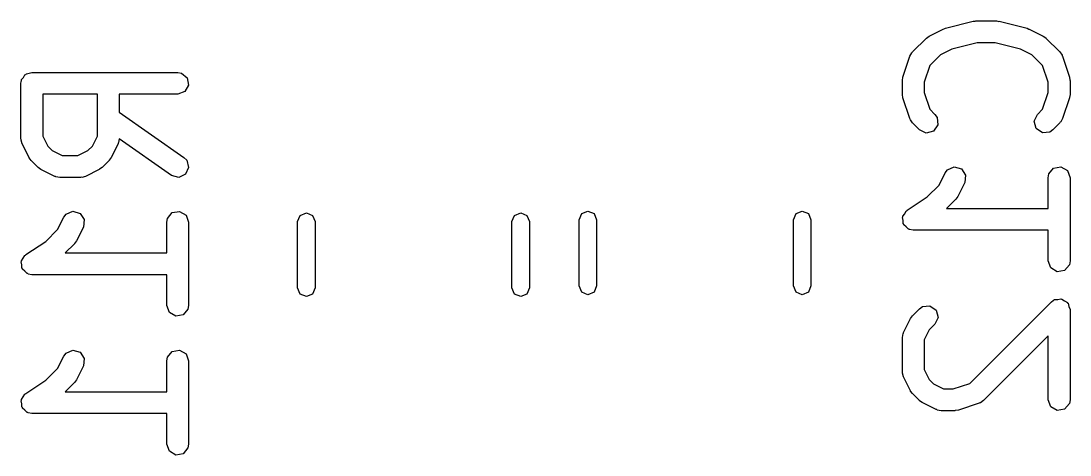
# Model space of a CAD drawing. Extents: x 0.08 to 1.3, y 0.29 to 2.11.
# Drawn here: x 0.9875 to 1.2708, y 1.9894 to 2.1066 of the extents above; entities that cross this region are included whole.
import ezdxf

# ---------------------------------------------------------------- set-up
doc = ezdxf.new("R2010")
doc.units = 0
doc.header["$MEASUREMENT"] = 0
doc.layers.add('BLACK', color=7, linetype='CONTINUOUS')

msp = doc.modelspace()

# ---------------------------------------------------------------- linework, layer by layer
at = {"layer": 'BLACK', "linetype": 'CONTINUOUS'}
for p, q in [((1.2371, 2.10467), (1.2446, 2.10655)), ((1.2446, 2.10655), (1.24518, 2.10659)), ((1.24518, 2.10659), (1.24531, 2.10663)), ((1.24531, 2.10663), (1.25094, 2.10663)), ((1.25094, 2.10663), (1.25152, 2.10653)), ((1.25152, 2.10653), (1.25165, 2.10655)), ((1.25165, 2.10655), (1.25915, 2.10467)), ((1.22823, 2.09827), (1.23198, 2.10202)), ((1.23198, 2.10202), (1.2327, 2.10253)), ((1.2327, 2.10253), (1.23274, 2.10257)), ((1.23274, 2.10257), (1.23649, 2.10445)), ((1.23649, 2.10445), (1.23698, 2.10459)), ((1.23698, 2.10459), (1.2371, 2.10467)), ((1.25915, 2.10467), (1.25962, 2.10446)), ((1.25962, 2.10446), (1.25976, 2.10445)), ((1.25976, 2.10445), (1.26351, 2.10257)), ((1.26351, 2.10257), (1.26422, 2.10205)), ((1.26422, 2.10205), (1.26427, 2.10202)), ((1.26427, 2.10202), (1.26802, 2.09827)), ((1.24568, 2.10073), (1.23884, 2.09902)), ((1.25057, 2.10073), (1.24568, 2.10073)), ((1.25741, 2.09902), (1.25057, 2.10073)), ((1.22564, 2.09149), (1.22751, 2.09712)), ((1.22751, 2.09712), (1.228, 2.09802)), ((1.228, 2.09802), (1.22815, 2.09811)), ((1.22815, 2.09811), (1.22823, 2.09827)), ((1.23581, 2.0975), (1.2329, 2.09459)), ((1.23884, 2.09902), (1.23581, 2.0975)), ((1.26044, 2.0975), (1.25741, 2.09902)), ((1.26335, 2.09459), (1.26044, 2.0975)), ((1.26802, 2.09827), (1.26861, 2.09743)), ((1.26861, 2.09743), (1.26863, 2.09725)), ((1.26863, 2.09725), (1.26874, 2.09712)), ((1.26874, 2.09712), (1.27061, 2.09149)), ((1.2329, 2.09459), (1.23139, 2.09008)), ((1.26486, 2.09008), (1.26335, 2.09459)), ((0.987598, 2.09043), (0.987665, 2.09082)), ((0.987665, 2.09082), (0.988159, 2.0914)), ((0.988159, 2.0914), (0.988542, 2.09207)), ((0.988542, 2.09207), (0.988793, 2.09216)), ((0.988793, 2.09216), (0.988964, 2.09236)), ((0.988964, 2.09236), (0.989719, 2.0925)), ((0.989719, 2.0925), (0.99044, 2.09276)), ((0.99044, 2.09276), (1.02981, 2.09276)), ((1.02981, 2.09276), (1.03082, 2.09258)), ((1.03082, 2.09258), (1.03237, 2.09128)), ((1.03237, 2.09128), (1.03272, 2.08929)), ((1.22549, 2.09056), (1.22564, 2.09143)), ((1.22549, 2.08681), (1.22549, 2.09056)), ((1.22564, 2.09143), (1.22564, 2.09149)), ((1.27061, 2.09149), (1.27074, 2.09062)), ((1.27074, 2.09062), (1.27076, 2.09056)), ((1.27076, 2.09056), (1.27076, 2.08681)), ((0.987487, 2.08981), (0.987555, 2.09019)), ((0.987487, 2.07481), (0.987487, 2.08981)), ((0.987532, 2.09032), (0.987598, 2.09043)), ((0.987555, 2.09019), (0.987532, 2.09032)), ((1.03272, 2.08929), (1.03171, 2.08754)), ((1.23139, 2.09008), (1.23139, 2.08729)), ((1.26486, 2.08729), (1.26486, 2.09008)), ((0.993393, 2.08685), (0.993393, 2.07551)), ((1.00811, 2.08685), (0.993393, 2.08685)), ((1.00811, 2.07551), (1.00811, 2.08685)), ((1.02981, 2.08685), (1.01402, 2.08685)), ((1.01402, 2.08685), (1.01402, 2.08197)), ((1.03171, 2.08754), (1.02981, 2.08685)), ((1.22551, 2.08675), (1.22549, 2.08681)), ((1.22564, 2.08587), (1.22551, 2.08675)), ((1.22751, 2.08025), (1.22564, 2.08587)), ((1.23139, 2.08729), (1.2329, 2.08278)), ((1.26335, 2.08278), (1.26486, 2.08729)), ((1.27061, 2.08587), (1.26874, 2.08025)), ((1.27076, 2.08681), (1.27061, 2.08594)), ((1.27061, 2.08594), (1.27061, 2.08587)), ((1.2329, 2.08278), (1.23428, 2.0814)), ((1.26197, 2.0814), (1.26335, 2.08278)), ((1.01402, 2.08197), (1.0315, 2.06973)), ((1.22762, 2.08011), (1.22751, 2.08025)), ((1.22764, 2.07994), (1.22762, 2.08011)), ((1.22823, 2.0791), (1.22764, 2.07994)), ((1.23428, 2.0814), (1.23487, 2.08056)), ((1.23487, 2.08056), (1.23504, 2.07855)), ((1.26112, 2.07957), (1.26197, 2.0814)), ((1.26164, 2.07762), (1.26112, 2.07957)), ((1.2681, 2.07926), (1.26802, 2.0791)), ((1.26825, 2.07935), (1.2681, 2.07926)), ((1.26874, 2.08025), (1.26825, 2.07935)), ((1.2301, 2.07722), (1.22823, 2.0791)), ((1.23193, 2.07637), (1.2301, 2.07722)), ((1.23388, 2.07689), (1.23193, 2.07637)), ((1.23504, 2.07855), (1.23388, 2.07689)), ((1.2633, 2.07646), (1.26164, 2.07762)), ((1.26531, 2.07663), (1.2633, 2.07646)), ((1.26615, 2.07722), (1.26531, 2.07663)), ((1.26802, 2.0791), (1.26615, 2.07722)), ((0.987548, 2.07464), (0.987487, 2.07481)), ((0.987507, 2.07447), (0.987548, 2.07464)), ((0.987799, 2.07349), (0.987507, 2.07447)), ((0.993393, 2.07551), (0.994742, 2.07281)), ((1.00676, 2.07281), (1.00811, 2.07551)), ((1.01372, 2.07366), (1.0137, 2.07349)), ((1.01384, 2.0738), (1.01372, 2.07366)), ((1.01401, 2.07477), (1.01384, 2.0738)), ((1.02812, 2.06489), (1.01401, 2.07477)), ((0.989674, 2.06974), (0.987799, 2.07349)), ((0.994742, 2.07281), (0.995939, 2.07161)), ((0.995939, 2.07161), (0.998636, 2.07026)), ((1.00287, 2.07026), (1.00556, 2.07161)), ((1.00556, 2.07161), (1.00676, 2.07281)), ((1.0137, 2.07349), (1.01183, 2.06974)), ((0.989721, 2.06969), (0.989674, 2.06974)), ((0.990227, 2.06897), (0.989721, 2.06969)), ((0.992102, 2.0671), (0.990227, 2.06897)), ((0.998636, 2.07026), (1.00287, 2.07026)), ((1.01128, 2.06897), (1.0094, 2.0671)), ((1.0113, 2.06903), (1.01128, 2.06897)), ((1.01183, 2.06974), (1.0113, 2.06903)), ((1.0315, 2.06973), (1.03223, 2.069)), ((1.03223, 2.069), (1.03275, 2.06705)), ((0.99216, 2.06707), (0.992102, 2.0671)), ((0.992869, 2.06654), (0.99216, 2.06707)), ((0.996619, 2.06467), (0.992869, 2.06654)), ((1.00863, 2.06654), (1.00488, 2.06467)), ((1.00868, 2.06659), (1.00863, 2.06654)), ((1.0094, 2.0671), (1.00868, 2.06659)), ((1.0319, 2.06522), (1.03007, 2.06437)), ((1.03275, 2.06705), (1.0319, 2.06522)), ((1.23539, 2.06231), (1.23705, 2.06563)), ((1.23705, 2.06563), (1.23766, 2.06646)), ((1.23766, 2.06646), (1.23951, 2.06726)), ((1.23951, 2.06726), (1.24145, 2.06668)), ((1.24145, 2.06668), (1.24256, 2.065)), ((1.26486, 2.06431), (1.26504, 2.06532)), ((1.26504, 2.06532), (1.26633, 2.06687)), ((1.26633, 2.06687), (1.26832, 2.06722)), ((1.26832, 2.06722), (1.27007, 2.06621)), ((1.27007, 2.06621), (1.27076, 2.06431)), ((0.996794, 2.06465), (0.996619, 2.06467)), ((0.996929, 2.06453), (0.996794, 2.06465)), ((0.997939, 2.06436), (0.996929, 2.06453)), ((1.00356, 2.06436), (0.997939, 2.06436)), ((1.00373, 2.06442), (1.00356, 2.06436)), ((1.0039, 2.06438), (1.00373, 2.06442)), ((1.00488, 2.06467), (1.0039, 2.06438)), ((1.03007, 2.06437), (1.02812, 2.06489)), ((1.23218, 2.05911), (1.23539, 2.06231)), ((1.24233, 2.06299), (1.24046, 2.05924)), ((1.24256, 2.065), (1.24233, 2.06299)), ((1.26486, 2.05602), (1.26486, 2.06431)), ((1.27076, 2.06431), (1.27076, 2.04181)), ((1.2268, 2.05552), (1.23218, 2.05911)), ((1.2399, 2.05847), (1.23744, 2.05602)), ((1.23993, 2.05853), (1.2399, 2.05847)), ((1.24046, 2.05924), (1.23993, 2.05853)), ((0.999048, 2.05363), (0.999659, 2.05446)), ((0.999659, 2.05446), (1.00151, 2.05526)), ((1.00151, 2.05526), (1.00345, 2.05468)), ((1.00345, 2.05468), (1.00456, 2.053)), ((1.02704, 2.05332), (1.02833, 2.05487)), ((1.02833, 2.05487), (1.03032, 2.05522)), ((1.03032, 2.05522), (1.03207, 2.05421)), ((1.03207, 2.05421), (1.03276, 2.05231)), ((1.0622, 2.05244), (1.06289, 2.05411)), ((1.06289, 2.05411), (1.06456, 2.0548)), ((1.06456, 2.0548), (1.06623, 2.05411)), ((1.06623, 2.05411), (1.06693, 2.05244)), ((1.12007, 2.05244), (1.12077, 2.05411)), ((1.12077, 2.05411), (1.12244, 2.0548)), ((1.12244, 2.0548), (1.12411, 2.05411)), ((1.12411, 2.05411), (1.1248, 2.05244)), ((1.1382, 2.05294), (1.13889, 2.05461)), ((1.13889, 2.05461), (1.14056, 2.0553)), ((1.14056, 2.0553), (1.14223, 2.05461)), ((1.14223, 2.05461), (1.14293, 2.05294)), ((1.19607, 2.05294), (1.19677, 2.05461)), ((1.19677, 2.05461), (1.19844, 2.0553)), ((1.19844, 2.0553), (1.20011, 2.05461)), ((1.20011, 2.05461), (1.2008, 2.05294)), ((1.22561, 2.05389), (1.22611, 2.05458)), ((1.22562, 2.05372), (1.22561, 2.05389)), ((1.22611, 2.05458), (1.22654, 2.05532)), ((1.22654, 2.05532), (1.2267, 2.05538)), ((1.2267, 2.05538), (1.2268, 2.05552)), ((1.23744, 2.05602), (1.26486, 2.05602)), ((0.997387, 2.05031), (0.999048, 2.05363)), ((1.00433, 2.05099), (1.00246, 2.04724)), ((1.00456, 2.053), (1.00433, 2.05099)), ((1.02686, 2.05231), (1.02704, 2.05332)), ((1.02686, 2.04402), (1.02686, 2.05231)), ((1.03276, 2.05231), (1.03276, 2.02981)), ((1.0622, 2.03456), (1.0622, 2.05244)), ((1.06693, 2.05244), (1.06693, 2.03456)), ((1.12007, 2.03456), (1.12007, 2.05244)), ((1.1248, 2.05244), (1.1248, 2.03456)), ((1.1382, 2.03506), (1.1382, 2.05294)), ((1.14293, 2.05294), (1.14293, 2.03506)), ((1.19607, 2.03506), (1.19607, 2.05294)), ((1.2008, 2.05294), (1.2008, 2.03506)), ((1.22553, 2.05358), (1.22562, 2.05372)), ((1.22568, 2.05273), (1.22553, 2.05358)), ((1.22574, 2.05188), (1.22568, 2.05273)), ((1.22585, 2.05175), (1.22574, 2.05188)), ((1.22588, 2.05159), (1.22585, 2.05175)), ((1.22654, 2.05104), (1.22588, 2.05159)), ((1.22713, 2.05042), (1.22654, 2.05104)), ((0.994183, 2.04711), (0.997387, 2.05031)), ((1.2273, 2.0504), (1.22713, 2.05042)), ((1.22743, 2.05029), (1.2273, 2.0504)), ((1.22844, 2.05011), (1.22743, 2.05029)), ((1.26486, 2.05011), (1.22844, 2.05011)), ((1.26486, 2.04181), (1.26486, 2.05011)), ((0.988802, 2.04352), (0.994183, 2.04711)), ((1.0019, 2.04647), (0.999444, 2.04402)), ((1.00193, 2.04653), (1.0019, 2.04647)), ((1.00246, 2.04724), (1.00193, 2.04653)), ((0.987606, 2.04189), (0.988114, 2.04258)), ((0.988114, 2.04258), (0.988542, 2.04332)), ((0.988542, 2.04332), (0.988702, 2.04338)), ((0.988702, 2.04338), (0.988802, 2.04352)), ((0.999444, 2.04402), (1.02686, 2.04402)), ((0.987532, 2.04158), (0.987617, 2.04172)), ((0.987681, 2.04073), (0.987532, 2.04158)), ((0.987617, 2.04172), (0.987606, 2.04189)), ((0.987736, 2.03988), (0.987681, 2.04073)), ((0.987854, 2.03975), (0.987736, 2.03988)), ((0.987883, 2.03959), (0.987854, 2.03975)), ((0.988539, 2.03904), (0.987883, 2.03959)), ((1.26555, 2.03992), (1.26486, 2.04181)), ((1.2673, 2.03891), (1.26555, 2.03992)), ((1.27058, 2.0408), (1.26929, 2.03926)), ((1.27076, 2.04181), (1.27058, 2.0408)), ((0.989131, 2.03842), (0.988539, 2.03904)), ((0.9893, 2.0384), (0.989131, 2.03842)), ((0.98943, 2.03829), (0.9893, 2.0384)), ((0.99044, 2.03811), (0.98943, 2.03829)), ((1.02686, 2.03811), (0.99044, 2.03811)), ((1.02686, 2.02981), (1.02686, 2.03811)), ((1.26929, 2.03926), (1.2673, 2.03891)), ((1.06289, 2.03289), (1.0622, 2.03456)), ((1.06693, 2.03456), (1.06623, 2.03289)), ((1.12077, 2.03289), (1.12007, 2.03456)), ((1.1248, 2.03456), (1.12411, 2.03289)), ((1.13889, 2.03339), (1.1382, 2.03506)), ((1.14293, 2.03506), (1.14223, 2.03339)), ((1.19677, 2.03339), (1.19607, 2.03506)), ((1.2008, 2.03506), (1.20011, 2.03339)), ((1.06456, 2.0322), (1.06289, 2.03289)), ((1.06623, 2.03289), (1.06456, 2.0322)), ((1.12244, 2.0322), (1.12077, 2.03289)), ((1.12411, 2.03289), (1.12244, 2.0322)), ((1.14056, 2.0327), (1.13889, 2.03339)), ((1.14223, 2.03339), (1.14056, 2.0327)), ((1.19844, 2.0327), (1.19677, 2.03339)), ((1.20011, 2.03339), (1.19844, 2.0327)), ((1.26572, 2.03078), (1.26625, 2.03115)), ((1.26625, 2.03115), (1.26633, 2.03125)), ((1.26633, 2.03125), (1.26641, 2.03126)), ((1.26641, 2.03126), (1.26656, 2.03137)), ((1.26656, 2.03137), (1.26745, 2.03144)), ((1.26745, 2.03144), (1.26832, 2.0316)), ((1.26832, 2.0316), (1.26844, 2.03153)), ((1.26844, 2.03153), (1.26857, 2.03154)), ((1.26857, 2.03154), (1.2693, 2.03103)), ((1.02755, 2.02792), (1.02686, 2.02981)), ((1.03258, 2.0288), (1.03129, 2.02726)), ((1.03276, 2.02981), (1.03258, 2.0288)), ((1.22823, 2.02703), (1.2301, 2.0289)), ((1.2301, 2.0289), (1.23094, 2.02949)), ((1.23094, 2.02949), (1.23295, 2.02967)), ((1.23295, 2.02967), (1.23461, 2.02851)), ((1.23461, 2.02851), (1.23513, 2.02656)), ((1.24372, 2.00877), (1.26572, 2.03078)), ((1.2693, 2.03103), (1.27007, 2.03059)), ((1.27007, 2.03059), (1.27012, 2.03046)), ((1.27012, 2.03046), (1.27023, 2.03038)), ((1.27023, 2.03038), (1.27046, 2.02953)), ((1.27046, 2.02953), (1.27076, 2.02869)), ((1.27076, 2.02869), (1.27076, 2.00432)), ((1.0293, 2.02691), (1.02755, 2.02792)), ((1.03129, 2.02726), (1.0293, 2.02691)), ((1.2258, 2.02251), (1.22767, 2.02626)), ((1.22767, 2.02626), (1.2282, 2.02697)), ((1.2282, 2.02697), (1.22823, 2.02703)), ((1.23513, 2.02656), (1.23428, 2.02473)), ((1.23274, 2.02319), (1.23139, 2.02049)), ((1.23428, 2.02473), (1.23274, 2.02319)), ((1.22549, 2.02119), (1.22567, 2.0222)), ((1.22549, 2.01182), (1.22549, 2.02119)), ((1.22567, 2.0222), (1.22578, 2.02234)), ((1.22578, 2.02234), (1.2258, 2.02251)), ((1.23139, 2.02049), (1.23139, 2.01251)), ((1.26486, 2.02156), (1.2474, 2.00411)), ((1.26486, 2.00432), (1.26486, 2.02156)), ((0.999048, 2.01614), (0.999659, 2.01696)), ((0.999659, 2.01696), (1.00151, 2.01776)), ((1.00151, 2.01776), (1.00345, 2.01719)), ((1.00345, 2.01719), (1.00456, 2.0155)), ((1.02704, 2.01583), (1.02833, 2.01737)), ((1.02833, 2.01737), (1.03032, 2.01772)), ((1.03032, 2.01772), (1.03207, 2.01671)), ((0.997387, 2.01282), (0.999048, 2.01614)), ((1.00456, 2.0155), (1.00433, 2.0135)), ((1.02686, 2.01482), (1.02704, 2.01583)), ((1.02686, 2.00652), (1.02686, 2.01482)), ((1.03207, 2.01671), (1.03276, 2.01482)), ((1.03276, 2.01482), (1.03276, 1.99232)), ((0.994183, 2.00961), (0.997387, 2.01282)), ((1.00433, 2.0135), (1.00246, 2.00975)), ((1.22555, 2.01165), (1.22549, 2.01182)), ((1.22551, 2.01148), (1.22555, 2.01165)), ((1.2258, 2.0105), (1.22551, 2.01148)), ((1.23139, 2.01251), (1.23274, 2.00982)), ((0.988802, 2.00602), (0.994183, 2.00961)), ((1.0019, 2.00898), (0.999444, 2.00652)), ((1.00193, 2.00904), (1.0019, 2.00898)), ((1.00246, 2.00975), (1.00193, 2.00904)), ((1.22767, 2.00675), (1.2258, 2.0105)), ((1.23274, 2.00982), (1.23394, 2.00862)), ((1.23394, 2.00862), (1.23664, 2.00727)), ((1.23921, 2.00727), (1.24372, 2.00877)), ((0.988114, 2.00509), (0.988542, 2.00583)), ((0.988542, 2.00583), (0.988702, 2.00589)), ((0.988702, 2.00589), (0.988802, 2.00602)), ((0.999444, 2.00652), (1.02686, 2.00652)), ((1.22772, 2.0067), (1.22767, 2.00675)), ((1.22823, 2.00598), (1.22772, 2.0067)), ((1.2301, 2.00411), (1.22823, 2.00598)), ((1.23664, 2.00727), (1.23921, 2.00727)), ((0.987532, 2.00408), (0.987617, 2.00423)), ((0.987681, 2.00324), (0.987532, 2.00408)), ((0.987606, 2.0044), (0.988114, 2.00509)), ((0.987617, 2.00423), (0.987606, 2.0044)), ((0.987736, 2.00238), (0.987681, 2.00324)), ((1.23016, 2.00408), (1.2301, 2.00411)), ((1.23087, 2.00355), (1.23016, 2.00408)), ((1.23462, 2.00168), (1.23087, 2.00355)), ((1.24625, 2.00339), (1.24062, 2.00152)), ((1.24639, 2.0035), (1.24625, 2.00339)), ((1.24656, 2.00352), (1.24639, 2.0035)), ((1.2474, 2.00411), (1.24656, 2.00352)), ((1.26555, 2.00242), (1.26486, 2.00432)), ((1.27058, 2.00331), (1.26929, 2.00176)), ((1.27076, 2.00432), (1.27058, 2.00331)), ((0.987854, 2.00226), (0.987736, 2.00238)), ((0.987883, 2.00209), (0.987854, 2.00226)), ((0.988539, 2.00154), (0.987883, 2.00209)), ((0.989131, 2.00092), (0.988539, 2.00154)), ((0.9893, 2.0009), (0.989131, 2.00092)), ((0.98943, 2.00079), (0.9893, 2.0009)), ((0.99044, 2.00061), (0.98943, 2.00079)), ((1.02686, 2.00061), (0.99044, 2.00061)), ((1.02686, 1.99232), (1.02686, 2.00061)), ((1.23479, 2.00166), (1.23462, 2.00168)), ((1.23493, 2.00154), (1.23479, 2.00166)), ((1.23594, 2.00137), (1.23493, 2.00154)), ((1.23969, 2.00137), (1.23594, 2.00137)), ((1.23975, 2.00139), (1.23969, 2.00137)), ((1.24062, 2.00152), (1.23975, 2.00139)), ((1.2673, 2.00141), (1.26555, 2.00242)), ((1.26929, 2.00176), (1.2673, 2.00141)), ((1.02755, 1.99042), (1.02686, 1.99232)), ((1.03276, 1.99232), (1.03258, 1.99131)), ((1.0293, 1.98941), (1.02755, 1.99042)), ((1.03129, 1.98976), (1.0293, 1.98941)), ((1.03258, 1.99131), (1.03129, 1.98976))]:
    msp.add_line(p, q, dxfattribs=at)

doc.saveas('drawing.dxf')
